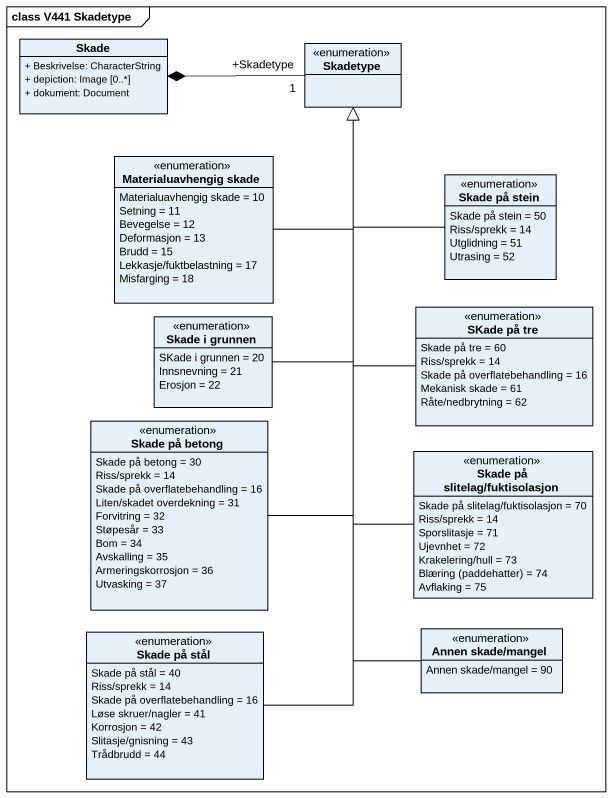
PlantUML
@startuml
mainframe class V441 Skadetype
hide circle
hide empty members
skinparam classAttributeIconSize 0
class Skade {
  + Beskrivelse: CharacterString
  + depiction: Image [0..*]
  + dokument: Document
}
enum Skadetype
enum "Materialuavhengig skade" as Materialuavhengig_skade {
  Materialuavhengig skade = 10
  Setning = 11
  Bevegelse = 12
  Deformasjon = 13
  Brudd = 15
  Lekkasje/fuktbelastning = 17
  Misfarging = 18
}
enum "Skade på stein" as Skade_på_stein {
  Skade på stein = 50
  Riss/sprekk = 14
  Utglidning = 51
  Utrasing = 52
}
enum "Skade i grunnen" as Skade_i_grunnen {
  SKade i grunnen = 20
  Innsnevning = 21
  Erosjon = 22
}
enum "SKade på tre" as SKade_på_tre {
  Skade på tre = 60
  Riss/sprekk = 14
  Skade på overflatebehandling = 16
  Mekanisk skade = 61
  Råte/nedbrytning = 62
}
enum "Skade på betong" as Skade_på_betong {
  Skade på betong = 30
  Riss/sprekk = 14
  Skade på overflatebehandling = 16
  Liten/skadet overdekning = 31
  Forvitring = 32
  Støpesår = 33
  Bom = 34
  Avskalling = 35
  Armeringskorrosjon = 36
  Utvasking = 37
}
enum "Skade på slitelag/fuktisolasjon" as Skade_på_slitelag {
  Skade på slitelag/fuktisolasjon = 70
  Riss/sprekk = 14
  Sporslitasje = 71
  Ujevnhet = 72
  Krakelering/hull = 73
  {field} Blæring (paddehatter) = 74
  Avflaking = 75
}
enum "Skade på stål" as Skade_på_stål {
  Skade på stål = 40
  Riss/sprekk = 14
  Skade på overflatebehandling = 16
  Løse skruer/nagler = 41
  Korrosjon = 42
  Slitasje/gnisning = 43
  Trådbrudd = 44
}
enum "Annen skade/mangel" as Annen_skade_mangel {
  Annen skade/mangel = 90
}
Skadetype "+Skadetype\n1" -left-* Skade
Materialuavhengig_skade -up-|> Skadetype
Skade_på_stein -up-|> Skadetype
Skade_i_grunnen -up-|> Skadetype
SKade_på_tre -up-|> Skadetype
Skade_på_betong -up-|> Skadetype
Skade_på_slitelag -up-|> Skadetype
Skade_på_stål -up-|> Skadetype
Annen_skade_mangel -up-|> Skadetype
@enduml
